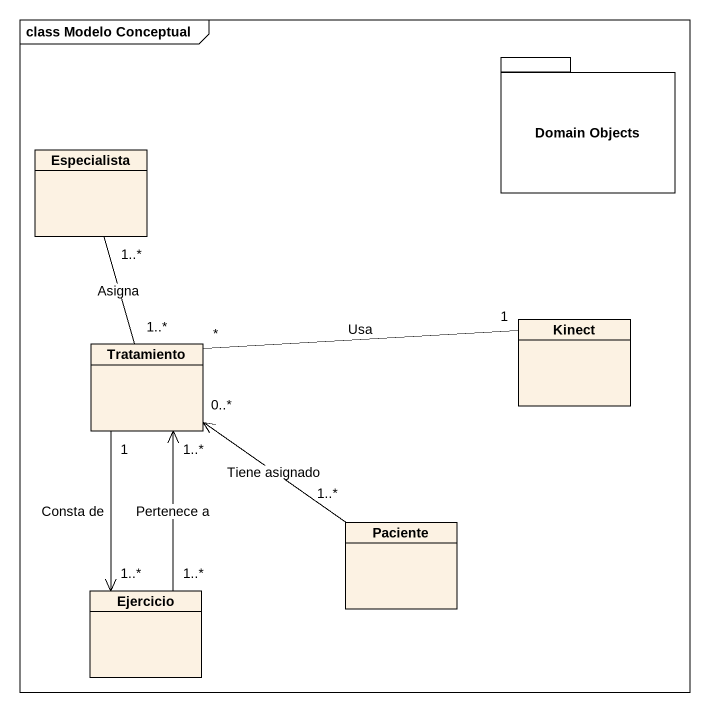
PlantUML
@startuml
mainframe class Modelo Conceptual
hide circle
hide empty members
package "Domain Objects" as Domain_Objects {
}
class Especialista
class Tratamiento
class Kinect
class Paciente
class Ejercicio
Especialista "1..*" -- "1..*" Tratamiento : Asigna
Tratamiento "*" -right- "1" Kinect : Usa
Tratamiento "1" --> "1..*" Ejercicio : Consta de
Paciente "1..*" -up-> "0..*" Tratamiento : Tiene asignado
Ejercicio "1..*" -up-> "1..*" Tratamiento : Pertenece a
@enduml
